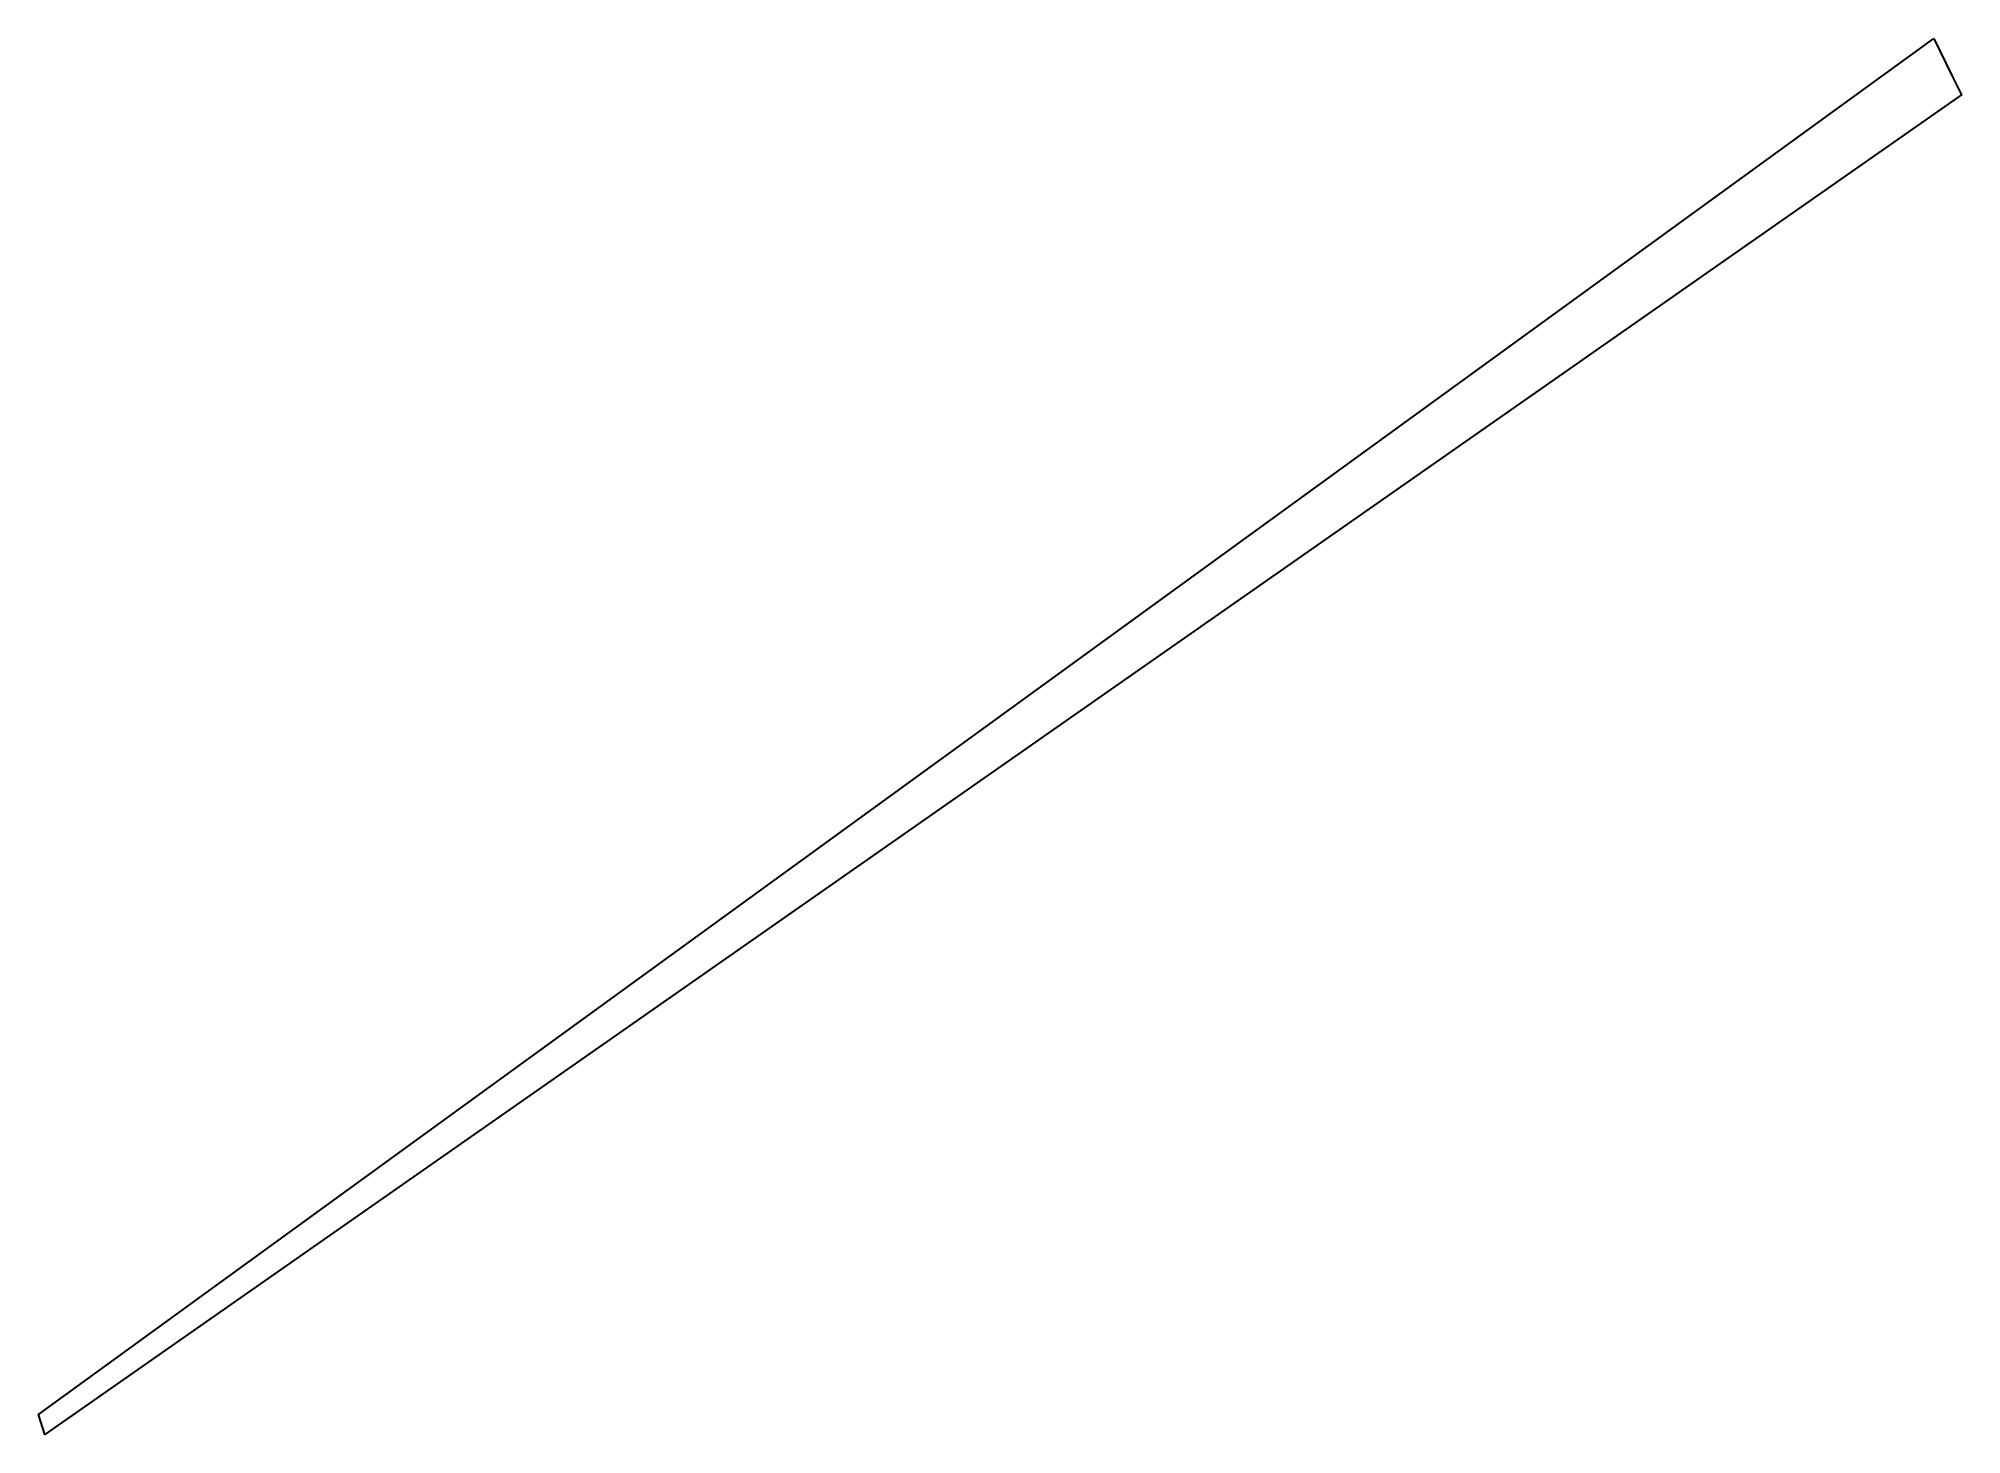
# Model space of a CAD drawing. Extents: x 613700 to 613851, y 646657 to 646767.
import ezdxf

# ---------------------------------------------------------------- set-up
doc = ezdxf.new("R2010")
doc.units = 0
doc.layers.add('_PARCELA_NOU_feb2025', color=50, linetype='Continuous')

msp = doc.modelspace()

# ---------------------------------------------------------------- linework, layer by layer
at = {"layer": '_PARCELA_NOU_feb2025'}
msp.add_lwpolyline([(613849.016580612, 646767.408658849), (613850.46, 646764.429), (613851.210810211, 646762.951714011), (613700.028, 646657.278), (613699.517017511, 646658.865857089)], close=True, dxfattribs=at)

doc.saveas('drawing.dxf')
